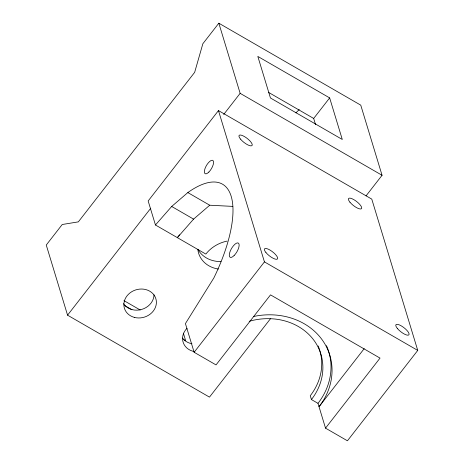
<?xml version="1.0" encoding="UTF-8"?>
<svg xmlns="http://www.w3.org/2000/svg" width="464" height="464" viewBox="0 0 464 464"><rect width="100%" height="100%" fill="white"/><g stroke="black" fill="none" stroke-linecap="round" stroke-linejoin="round"><path stroke-width="0.7" d="M366.05 195.872L382.058 175.288L360.754 105.154L218.834 23.2L202.855 43.744L194.66 72.338L78.329 221.873L62.234 224.501L46.255 245.038L67.564 315.172L209.479 397.126L270.419 318.797M326.447 345.605A68.492 59.491 -16.9 0 1 317.997 403.344L325.531 428.15L347.432 440.8L417.745 350.419L371.774 199.114L218.469 110.583L148.161 200.964L155.457 224.994L205.83 254.081A32.874 28.559 -16.9 0 1 227.087 241.094M67.564 315.172L150.742 208.255M223.689 114.486L240.143 93.334L218.834 23.2M179.562 234.813L177.358 237.638L193.587 219.118L209.728 205.221L232.829 206.393M315.572 124.683L313.676 118.448L329.655 97.904L257.822 56.422L270.448 97.985L342.281 139.467L329.655 97.904M325.531 428.15L380.028 358.104L270.524 294.866L216.033 364.913L194.132 352.269L264.439 261.887L218.469 110.583M364.211 348.632L319.023 406.725A68.492 59.491 -16.9 0 0 322.132 339.764A68.492 59.491 -16.9 0 0 253.802 316.436M155.457 224.994L171.686 206.468L187.827 192.577L209.728 205.221M295.922 112.851L299.228 109.545M268.702 92.475L313.676 118.448M240.143 93.334L382.058 175.288M171.686 206.468L193.587 219.118M264.439 261.887L417.745 350.419M318.147 345.947A60.274 52.357 -16.9 0 1 310.265 395.734L311.425 399.55L317.997 403.344M123.969 300.626L140.209 310.004M124.468 305.416L131.962 309.743M183.808 339.683L185.681 340.767L183.367 333.146M194.132 352.269L185.42 323.594L213.8 278.058A104.104 40.026 -60 0 0 187.827 192.577M249.18 321.297A60.274 52.357 -16.9 0 1 312.829 338.865A60.274 52.357 -16.9 0 1 311.425 399.55M154.025 294.849A16.437 14.28 -16.9 0 1 141.659 309.436A16.437 14.28 -16.9 0 1 123.517 303.659M191.934 343.772A16.437 14.28 -16.9 0 1 182.567 338.076M220.963 261.551A27.393 23.797 -16.9 0 1 197.983 249.51M194.306 351.567A16.437 14.28 -16.9 0 1 187.044 328.257M218.428 269.045A27.393 23.797 -16.9 0 1 197.826 249.446M208.87 172.057A7.673 2.952 -60 0 0 212.999 160.556A7.673 2.952 -60 0 0 205.018 168.548A7.673 2.952 -60 0 0 208.87 172.057M234.117 255.531A8.219 3.161 -60 0 0 238.542 243.211A8.219 3.161 -60 0 0 229.987 251.778A8.219 3.161 -60 0 0 234.117 255.531M349.966 202.223A8.219 2.569 37.9 0 0 361.346 208.794A8.219 2.569 37.9 0 0 353.881 199.659A8.219 2.569 37.9 0 0 349.966 202.223M240.503 139.101A8.219 2.569 37.9 0 0 251.882 145.673A8.219 2.569 37.9 0 0 244.418 136.544A8.219 2.569 37.9 0 0 240.503 139.101M397.341 328.425A8.219 2.569 37.9 0 0 408.72 334.996A8.219 2.569 37.9 0 0 401.256 325.861A8.219 2.569 37.9 0 0 397.341 328.425M265.936 252.538A8.219 2.569 37.9 0 0 277.315 259.109A8.219 2.569 37.9 0 0 269.851 249.98A8.219 2.569 37.9 0 0 265.936 252.538M134.27 317.364A16.437 14.28 -16.9 0 0 156.2 300.144A16.437 14.28 -16.9 0 0 129.92 292.975A16.437 14.28 -16.9 0 0 134.27 317.364"/></g></svg>
